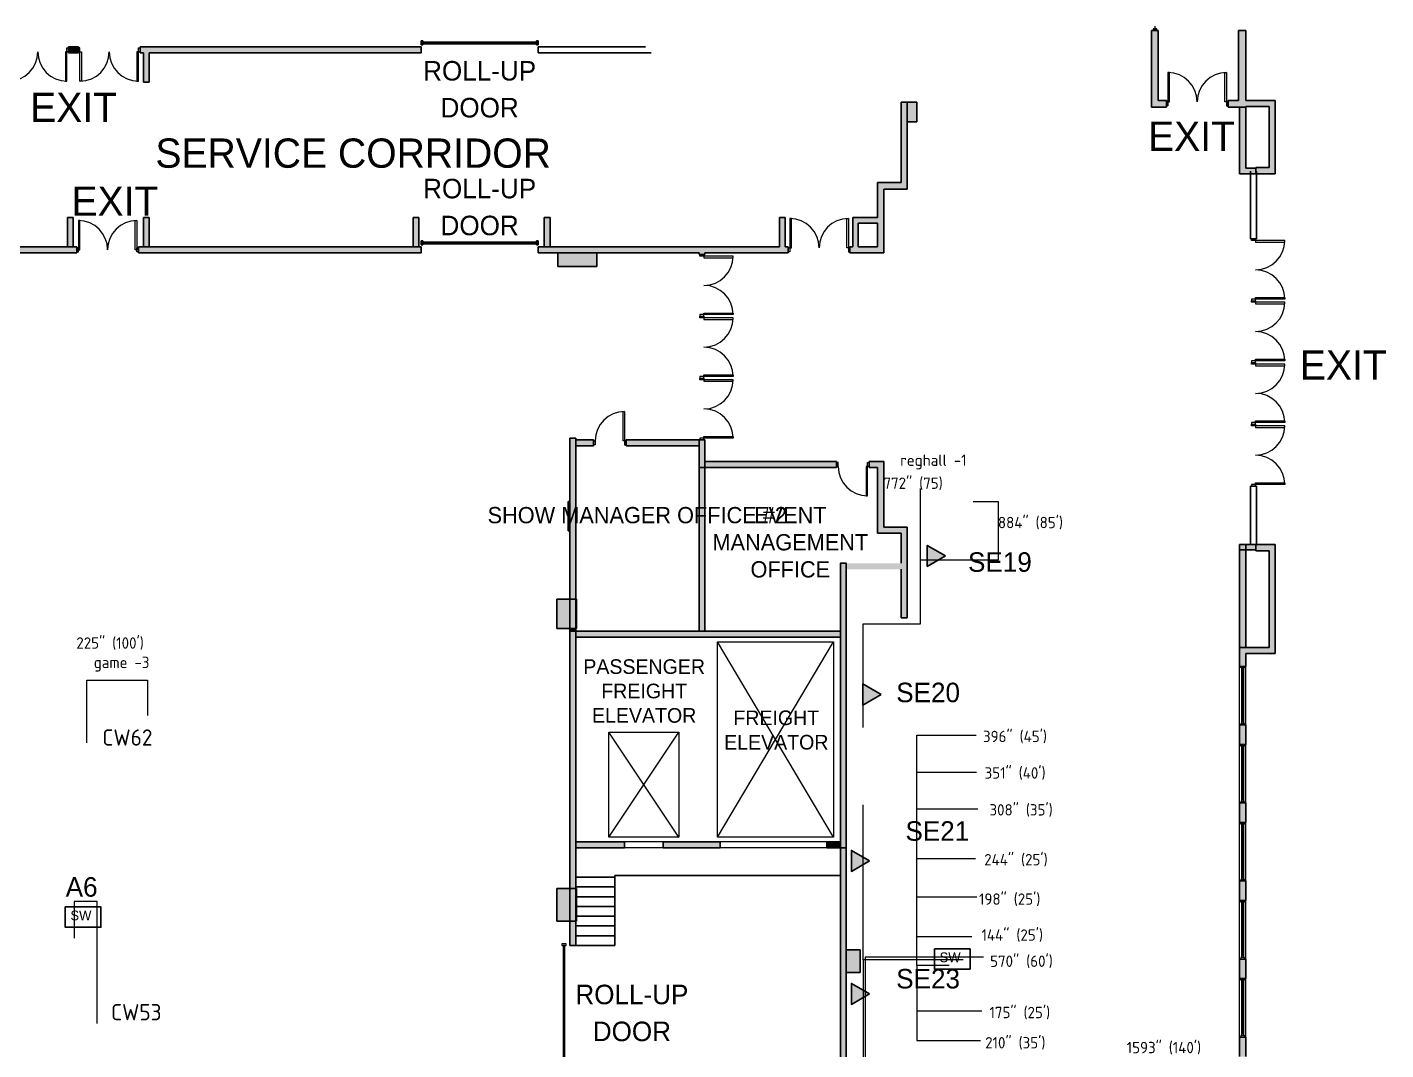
# Model space of a CAD drawing. Header units: inches. Extents: x 812 to 4509, y -5858 to -1986.
# Drawn here: x 2836 to 4509, y -3727 to -2469 of the extents above; entities that cross this region are included whole.
import ezdxf
from ezdxf.enums import TextEntityAlignment as Align

# ---------------------------------------------------------------- set-up
doc = ezdxf.new("R2010")
doc.units = ezdxf.units.IN
doc.header["$LTSCALE"] = 100
doc.header["$MEASUREMENT"] = 0
doc.linetypes.add('DASHEDTINY', pattern=[2.8575, 1.905, -0.9525])
doc.layers.add('AP_Name', color=176, linetype='CONTINUOUS', lineweight=0, true_color=0x000080)
doc.layers.add('WIRE RUN', color=200, linetype='DASHEDTINY', lineweight=13, true_color=0xaa00ff)
doc.layers.add('bldg_clmn', color=9, linetype='CONTINUOUS')
doc.layers.add('bldg_doors_service', color=7, linetype='CONTINUOUS')
for name, color, linetype, lineweight in [('bldg_doors', 7, 'CONTINUOUS', 18), ('bldg_elev', 9, 'CONTINUOUS', 18), ('bldg_glass', 7, 'CONTINUOUS', 18), ('bldg_service_corridor', 94, 'CONTINUOUS', 25), ('bldg_text', 94, 'CONTINUOUS', 25), ('bldg_wallint', 7, 'CONTINUOUS', 25), ('bldg_wallintsol', 7, 'CONTINUOUS', 25), ('data_location', 110, 'CONTINUOUS', 25), ('LENGTH', 4, 'CONTINUOUS', 18), ('Switch_Location', 40, 'CONTINUOUS', 25)]:
    doc.layers.add(name, color=color, linetype=linetype, lineweight=lineweight)
doc.styles.add('bldgtx24', font='bldgtx24')
doc.styles.add('bldgtx30', font='bldgtx30')
doc.styles.add('bldgtx36', font='bldgtx36')
doc.styles.add('bldgtx48', font='bldgtx48')
doc.styles.add('iso3098', font='iso3098')
doc.styles.add('showtx24', font='showtx24')

msp = doc.modelspace()

# ---------------------------------------------------------------- hatches: boundary and pattern name
at = {"layer": 'bldg_clmn'}
for points in [[(3488.5, -3173), (3512.5, -3173), (3512.5, -3209), (3488.5, -3209)], [(3488.5, -3529), (3512.5, -3529), (3512.5, -3569), (3488.5, -3569)]]:
    msp.add_hatch(color=256, dxfattribs=at).paths.add_polyline_path(points, flags=0)
at = {"layer": 'bldg_wallintsol'}
for points in [[(4228.6, -2473.4), (4220.5, -2473.4), (4220.5, -2567.9), (4238.6, -2567.9), (4238.6, -2559.7), (4228.6, -2559.7)], [(4336.6, -2473.4), (4327.6, -2473.4), (4327.6, -2559.7), (4314.6, -2559.7), (4314.6, -2567.9), (4336.6, -2567.9), (4336.6, -2567.2), (4365.1, -2567.2), (4365.1, -2642.2), (4348.6, -2642.2), (4348.6, -2649.7), (4372.6, -2649.7), (4372.6, -2559.7), (4336.6, -2559.7)], [(2899.5, -2493.7), (2887.5, -2493.7), (2887.5, -2501), (2899.5, -2501)], [(3321.5, -2493.7), (2983.1, -2493.7), (2975.5, -2493.7), (2975.5, -2501), (2979.5, -2501), (2979.5, -2537), (2986.7, -2537), (2986.7, -2501), (3321.5, -2501)], [(3931.5, -2561.9), (3919.5, -2561.9), (3919.5, -2585.9), (3931.5, -2585.9)], [(4348.6, -2643.1), (4336.6, -2643.1), (4336.6, -2567.9), (4328.5, -2567.9), (4328.5, -2649.7), (4348.6, -2649.7)], [(2893.2, -2703.7), (2886, -2703.7), (2886, -2739.7), (2893.2, -2739.7)], [(2986.7, -2703.7), (2979.5, -2703.7), (2979.5, -2739.7), (2986.7, -2739.7)], [(3318.6, -2703.7), (3311.4, -2703.7), (3311.4, -2739.7), (3318.6, -2739.7)], [(3773.2, -2739.7), (3769.5, -2739.7), (3769.5, -2703.7), (3762.3, -2703.7), (3762.3, -2739.7), (3465.5, -2739.7), (3465.5, -2747), (3663.4, -2747), (3663.4, -2749.1), (3670.7, -2749.1), (3670.7, -2747), (3769.5, -2747), (3773.2, -2747)], [(3480.1, -2703.7), (3472.8, -2703.7), (3472.8, -2739.7), (3480.1, -2739.7)], [(2897.5, -2739.7), (2373.5, -2739.7), (2373.5, -2747), (2897.5, -2747)], [(3321.5, -2739.7), (2973.5, -2739.7), (2973.5, -2747), (3321.5, -2747)], [(3537.5, -2763.8), (3537.5, -2747), (3489.5, -2747), (3489.5, -2763.8)], [(3511.7, -2975), (3504.5, -2975), (3504.5, -3039.9), (3504.5, -3173), (3511.7, -3173)], [(3832.8, -3003.9), (3670.7, -3003.9), (3670.7, -2977.1), (3663.4, -2977.1), (3663.4, -3011.2), (3832.8, -3011.2)], [(3891, -3003.9), (3872.8, -3003.9), (3872.8, -3011.2), (3883, -3011.2), (3883, -3091.7), (3912.2, -3091.7), (3912.2, -3128.9), (3837.4, -3128.9), (3837.4, -3136.2), (3912.2, -3136.2), (3912.2, -3195.9), (3919.5, -3195.9), (3919.5, -3183.7), (3919.5, -3084.4), (3891, -3084.4)], [(3670.7, -3011.2), (3663.4, -3011.2), (3663.4, -3212.5), (3670.7, -3212.5)], [(3844.6, -3479), (3837.4, -3479), (3837.4, -3128.9), (3844.6, -3128.9)], [(3511.7, -3209), (3504.5, -3209), (3504.5, -3212.5), (3511.7, -3212.5)], [(3511.7, -3219.7), (3511.7, -3212.5), (3504.5, -3212.5), (3504.5, -3219.7), (3504.5, -3471.7), (3504.5, -3529), (3511.7, -3529), (3511.7, -3479), (3511.7, -3471.7)], [(3837.4, -3212.5), (3511.7, -3212.5), (3511.7, -3219.7), (3837.4, -3219.7)], [(3571.8, -3479), (3571.8, -3471.7), (3511.7, -3471.7), (3511.7, -3479)], [(3689.5, -3479), (3689.5, -3471.7), (3619.3, -3471.7), (3619.3, -3479)], [(3837.4, -3471.7), (3820.6, -3471.7), (3820.6, -3479), (3837.4, -3479)], [(3844.6, -3479), (3837.4, -3479), (3837.4, -3968.5), (3837.4, -4418.6), (3844.6, -4418.6)], [(3511.7, -3569), (3504.5, -3569), (3504.5, -3599), (3511.7, -3599)], [(3861.6, -3604.2), (3844.6, -3604.2), (3844.6, -3632.2), (3861.6, -3632.2)]]:
    msp.add_hatch(color=256, dxfattribs=at).paths.add_polyline_path(points, flags=0)
h = msp.add_hatch(color=256, dxfattribs=at)
h.paths.add_polyline_path([(3891, -2668.7), (3919.5, -2668.7), (3919.5, -2561.9), (3912.2, -2561.9), (3912.2, -2660.7), (3883, -2660.7), (3883, -2703.7), (3852.8, -2703.7), (3852.8, -2739.7), (3849.2, -2739.7), (3849.2, -2747), (3852.8, -2747), (3891, -2747)], flags=0)
h.paths.add_polyline_path([(3883, -2710.4), (3883, -2739.7), (3859.4, -2739.7), (3859.4, -2710.4)], flags=0)
h = msp.add_hatch(color=256, dxfattribs=at)
h.paths.add_polyline_path([(3663.4, -2977.1), (3573.7, -2977.1), (3573.7, -2984.4), (3663.4, -2984.4)], flags=0)
h.paths.add_polyline_path([(3533.7, -2977.1), (3511.7, -2977.1), (3511.7, -2984.4), (3533.7, -2984.4)], flags=0)
h = msp.add_hatch(color=256, dxfattribs=at)
h.paths.add_polyline_path([(4372.6, -3105.9), (4348.6, -3105.9), (4348.6, -3113.4), (4365.1, -3113.4), (4365.1, -3232.4), (4328.5, -3232.4), (4328.5, -3255.7), (4336.6, -3255.7), (4336.6, -3239.9), (4372.6, -3239.9)], flags=0)
h.paths.add_polyline_path([(4348.6, -3105.9), (4336.6, -3105.9), (4336.6, -3112.5), (4348.6, -3112.5)], flags=0)
h.paths.add_polyline_path([(4336.6, -3105.9), (4328.5, -3105.9), (4328.5, -3112.5), (4336.6, -3112.5)], flags=0)
h.paths.add_polyline_path([(4336.6, -3112.5), (4328.5, -3112.5), (4328.5, -3232.4), (4336.6, -3232.4)], flags=0)
h = msp.add_hatch(color=256, dxfattribs=at)
h.paths.add_polyline_path([(4336.6, -3327.7), (4328.5, -3327.7), (4328.5, -3351.7), (4336.6, -3351.7)], flags=0)
h.paths.add_polyline_path([(4336.6, -3423.7), (4328.5, -3423.7), (4328.5, -3447.7), (4336.6, -3447.7)], flags=0)
h.paths.add_polyline_path([(4336.6, -3519.7), (4328.5, -3519.7), (4328.5, -3543.7), (4336.6, -3543.7)], flags=0)
h.paths.add_polyline_path([(4336.6, -3615.7), (4328.5, -3615.7), (4328.5, -3639.7), (4336.6, -3639.7)], flags=0)
h.paths.add_polyline_path([(4336.6, -3711.7), (4328.5, -3711.7), (4328.5, -3735.7), (4336.6, -3735.7)], flags=0)
at = {"layer": 'data_location'}
for points in [[(3966.7, -3119.9), (3944.4, -3107), (3944.4, -3132.8)], [(3887.4, -3290.4), (3865, -3277.4), (3865, -3303.3)], [(3873.4, -3495.1), (3851, -3482.2), (3851, -3508)], [(3873.3, -3658.5), (3850.9, -3645.6), (3850.9, -3671.5)]]:
    msp.add_hatch(color=256, dxfattribs=at).paths.add_polyline_path(points, flags=0)

# ---------------------------------------------------------------- linework, layer by layer
at = {"layer": 'bldg_clmn'}
for points in [[(3488.5, -3173), (3512.5, -3173), (3512.5, -3209), (3488.5, -3209)], [(3488.5, -3529), (3512.5, -3529), (3512.5, -3569), (3488.5, -3569)]]:
    msp.add_lwpolyline(points, close=True, dxfattribs=at)
at = {"layer": 'bldg_doors'}
for p, q in [((2885.5, -2499.9), (2883.5, -2499.9)), ((2883.5, -2499.9), (2883.5, -2535.9)), ((2885.5, -2494.9), (2887.5, -2494.9)), ((2885.5, -2499.9), (2885.5, -2494.9)), ((2885.5, -2535.9), (2885.5, -2499.9)), ((2887.5, -2499.9), (2885.5, -2499.9)), ((2887.5, -2494.9), (2887.5, -2499.9)), ((2901.5, -2494.9), (2899.5, -2494.9)), ((2899.5, -2494.9), (2899.5, -2499.9)), ((2899.5, -2499.9), (2901.5, -2499.9)), ((2901.5, -2499.9), (2901.5, -2494.9)), ((2901.5, -2499.9), (2903.5, -2499.9)), ((2901.5, -2535.9), (2901.5, -2499.9)), ((2903.5, -2499.9), (2903.5, -2535.9)), ((2973.5, -2499.9), (2971.5, -2499.9)), ((2971.5, -2499.9), (2971.5, -2535.9)), ((2973.5, -2494.9), (2975.5, -2494.9)), ((2973.5, -2499.9), (2973.5, -2494.9)), ((2973.5, -2535.9), (2973.5, -2499.9)), ((2975.5, -2499.9), (2973.5, -2499.9)), ((2975.5, -2494.9), (2975.5, -2499.9)), ((2883.5, -2535.9), (2885.5, -2535.9)), ((2903.5, -2535.9), (2901.5, -2535.9)), ((2971.5, -2535.9), (2973.5, -2535.9)), ((4242.6, -2525.3), (4240.6, -2525.3)), ((4240.6, -2525.3), (4240.6, -2561.3)), ((4242.6, -2561.3), (4242.6, -2525.3)), ((4310.6, -2561.3), (4310.6, -2525.3)), ((4310.6, -2525.3), (4312.6, -2525.3)), ((4312.6, -2525.3), (4312.6, -2561.3)), ((4238.6, -2566.3), (4238.6, -2561.3)), ((4238.6, -2561.3), (4240.6, -2561.3)), ((4240.6, -2566.3), (4238.6, -2566.3)), ((4240.6, -2561.3), (4242.6, -2561.3)), ((4240.6, -2561.3), (4240.6, -2566.3)), ((4312.6, -2561.3), (4310.6, -2561.3)), ((4314.6, -2561.3), (4312.6, -2561.3)), ((4312.6, -2561.3), (4312.6, -2566.3)), ((4312.6, -2566.3), (4314.6, -2566.3)), ((4314.6, -2566.3), (4314.6, -2561.3)), ((2901.5, -2707.4), (2899.5, -2707.4)), ((2899.5, -2707.4), (2899.5, -2743.4)), ((2901.5, -2743.4), (2901.5, -2707.4)), ((2969.5, -2743.4), (2969.5, -2707.4)), ((2969.5, -2707.4), (2971.5, -2707.4)), ((2971.5, -2707.4), (2971.5, -2743.4)), ((3777.2, -2704.9), (3775.2, -2704.9)), ((3775.2, -2704.9), (3775.2, -2740.9)), ((3777.2, -2740.9), (3777.2, -2704.9)), ((3845.2, -2740.9), (3845.2, -2704.9)), ((3845.2, -2704.9), (3847.2, -2704.9)), ((3847.2, -2704.9), (3847.2, -2740.9)), ((2899.5, -2740.9), (2897.5, -2740.9)), ((2897.5, -2740.9), (2897.5, -2745.9)), ((2899.5, -2745.9), (2899.5, -2740.9)), ((2971.5, -2740.9), (2973.5, -2740.9)), ((2971.5, -2745.9), (2971.5, -2740.9)), ((2973.5, -2740.9), (2973.5, -2745.9)), ((3773.2, -2745.9), (3773.2, -2740.9)), ((3773.2, -2740.9), (3775.2, -2740.9)), ((3775.2, -2740.9), (3777.2, -2740.9)), ((3775.2, -2740.9), (3775.2, -2745.9)), ((3847.2, -2740.9), (3845.2, -2740.9)), ((3849.2, -2740.9), (3847.2, -2740.9)), ((3847.2, -2740.9), (3847.2, -2745.9)), ((3849.2, -2745.9), (3849.2, -2740.9)), ((4343.4, -2731.9), (4343.4, -2729.9)), ((4343.4, -2729.9), (4348.4, -2729.9)), ((4348.4, -2731.9), (4343.4, -2731.9)), ((4348.4, -2729.9), (4348.4, -2731.9)), ((4348.4, -2731.9), (4348.4, -2733.9)), ((4384.4, -2731.9), (4348.4, -2731.9)), ((4348.4, -2733.9), (4384.4, -2733.9)), ((4384.4, -2733.9), (4384.4, -2731.9)), ((2897.5, -2745.9), (2899.5, -2745.9)), ((2899.5, -2743.4), (2901.5, -2743.4)), ((2971.5, -2743.4), (2969.5, -2743.4)), ((2973.5, -2745.9), (2971.5, -2745.9)), ((3664.5, -2751.1), (3664.5, -2749.1)), ((3664.5, -2749.1), (3669.5, -2749.1)), ((3669.5, -2751.1), (3664.5, -2751.1)), ((3669.5, -2749.1), (3669.5, -2751.1)), ((3669.5, -2751.1), (3669.5, -2753.1)), ((3705.5, -2751.1), (3669.5, -2751.1)), ((3669.5, -2753.1), (3705.5, -2753.1)), ((3705.5, -2753.1), (3705.5, -2751.1)), ((3775.2, -2745.9), (3773.2, -2745.9)), ((3847.2, -2745.9), (3849.2, -2745.9)), ((4343.4, -2803.9), (4343.4, -2805.9)), ((4348.4, -2803.9), (4343.4, -2803.9)), ((4343.4, -2807.9), (4343.4, -2805.9)), ((4343.4, -2805.9), (4348.4, -2805.9)), ((4343.4, -2805.9), (4348.4, -2805.9)), ((4348.4, -2807.9), (4343.4, -2807.9)), ((4348.4, -2803.9), (4348.4, -2801.9)), ((4348.4, -2801.9), (4384.4, -2801.9)), ((4384.4, -2803.9), (4348.4, -2803.9)), ((4348.4, -2805.9), (4348.4, -2803.9)), ((4348.4, -2805.9), (4348.4, -2807.9)), ((4348.4, -2807.9), (4348.4, -2809.9)), ((4384.4, -2807.9), (4348.4, -2807.9)), ((4384.4, -2801.9), (4384.4, -2803.9)), ((4384.4, -2809.9), (4384.4, -2807.9)), ((3664.5, -2823.1), (3664.5, -2825.1)), ((3669.5, -2823.1), (3664.5, -2823.1)), ((3664.5, -2827.1), (3664.5, -2825.1)), ((3664.5, -2825.1), (3669.5, -2825.1)), ((3664.5, -2825.1), (3669.5, -2825.1)), ((3669.5, -2823.1), (3669.5, -2821.1)), ((3669.5, -2821.1), (3705.5, -2821.1)), ((3705.5, -2823.1), (3669.5, -2823.1)), ((3669.5, -2825.1), (3669.5, -2823.1)), ((3669.5, -2825.1), (3669.5, -2827.1)), ((3705.5, -2821.1), (3705.5, -2823.1)), ((4348.4, -2809.9), (4384.4, -2809.9)), ((3669.5, -2827.1), (3664.5, -2827.1)), ((3669.5, -2827.1), (3669.5, -2829.1)), ((3705.5, -2827.1), (3669.5, -2827.1)), ((3669.5, -2829.1), (3705.5, -2829.1)), ((3705.5, -2829.1), (3705.5, -2827.1)), ((4343.4, -2879.9), (4343.4, -2881.9)), ((4348.4, -2879.9), (4343.4, -2879.9)), ((4343.4, -2881.9), (4348.4, -2881.9)), ((4343.4, -2883.9), (4343.4, -2881.9)), ((4343.4, -2881.9), (4348.4, -2881.9)), ((4348.4, -2883.9), (4343.4, -2883.9)), ((4348.4, -2879.9), (4348.4, -2877.9)), ((4348.4, -2877.9), (4384.4, -2877.9)), ((4384.4, -2879.9), (4348.4, -2879.9)), ((4348.4, -2881.9), (4348.4, -2879.9)), ((4348.4, -2881.9), (4348.4, -2883.9)), ((4348.4, -2883.9), (4348.4, -2885.9)), ((4384.4, -2883.9), (4348.4, -2883.9)), ((4348.4, -2885.9), (4384.4, -2885.9)), ((4384.4, -2877.9), (4384.4, -2879.9)), ((4384.4, -2885.9), (4384.4, -2883.9)), ((3664.5, -2899.1), (3664.5, -2901.1)), ((3669.5, -2899.1), (3664.5, -2899.1)), ((3664.5, -2901.1), (3669.5, -2901.1)), ((3664.5, -2903.1), (3664.5, -2901.1)), ((3664.5, -2901.1), (3669.5, -2901.1)), ((3669.5, -2903.1), (3664.5, -2903.1)), ((3669.5, -2899.1), (3669.5, -2897.1)), ((3669.5, -2897.1), (3705.5, -2897.1)), ((3705.5, -2899.1), (3669.5, -2899.1)), ((3669.5, -2901.1), (3669.5, -2899.1)), ((3669.5, -2901.1), (3669.5, -2903.1)), ((3669.5, -2903.1), (3669.5, -2905.1)), ((3705.5, -2903.1), (3669.5, -2903.1)), ((3669.5, -2905.1), (3705.5, -2905.1)), ((3705.5, -2897.1), (3705.5, -2899.1)), ((3705.5, -2905.1), (3705.5, -2903.1)), ((3570, -2978.2), (3570, -2942.2)), ((3570, -2942.2), (3571.7, -2942.2)), ((3571.7, -2942.2), (3571.7, -2978.2)), ((4343.4, -2955.9), (4343.4, -2957.9)), ((4348.4, -2955.9), (4343.4, -2955.9)), ((4343.4, -2957.9), (4348.4, -2957.9)), ((4343.4, -2957.9), (4348.4, -2957.9)), ((4343.4, -2959.9), (4343.4, -2957.9)), ((4343.4, -2957.9), (4348.4, -2957.9)), ((4348.4, -2955.9), (4348.4, -2953.9)), ((4348.4, -2953.9), (4384.4, -2953.9)), ((4348.4, -2957.9), (4348.4, -2955.9)), ((4384.4, -2955.9), (4348.4, -2955.9)), ((4348.4, -2957.9), (4348.4, -2959.9)), ((4384.4, -2953.9), (4384.4, -2955.9)), ((3664.5, -2975.1), (3664.5, -2977.1)), ((3669.5, -2975.1), (3664.5, -2975.1)), ((3669.5, -2975.1), (3669.5, -2973.1)), ((3669.5, -2973.1), (3705.5, -2973.1)), ((3669.5, -2977.1), (3669.5, -2975.1)), ((3705.5, -2975.1), (3669.5, -2975.1)), ((3705.5, -2973.1), (3705.5, -2975.1)), ((4348.4, -2959.9), (4343.4, -2959.9)), ((4348.4, -2959.9), (4348.4, -2961.9)), ((4384.4, -2959.9), (4348.4, -2959.9)), ((4348.4, -2961.9), (4384.4, -2961.9)), ((4384.4, -2961.9), (4384.4, -2959.9)), ((3533.7, -2983.2), (3533.7, -2978.2)), ((3533.7, -2978.2), (3535.7, -2978.2)), ((3535.7, -2983.2), (3533.7, -2983.2)), ((3535.7, -2978.2), (3535.7, -2983.2)), ((3571.7, -2978.2), (3570, -2978.2)), ((3573.7, -2978.2), (3571.7, -2978.2)), ((3571.7, -2978.2), (3571.7, -2983.2)), ((3571.7, -2983.2), (3573.7, -2983.2)), ((3573.7, -2983.2), (3573.7, -2978.2)), ((3664.5, -2977.1), (3669.5, -2977.1)), ((3834.8, -3005), (3832.8, -3005)), ((3832.8, -3005), (3832.8, -3010)), ((3832.8, -3010), (3834.8, -3010)), ((3834.8, -3010), (3834.8, -3005)), ((3870.8, -3010), (3869.1, -3010)), ((3869.1, -3010), (3869.1, -3046)), ((3870.8, -3005), (3872.8, -3005)), ((3870.8, -3010), (3870.8, -3005)), ((3872.8, -3010), (3870.8, -3010)), ((3870.8, -3046), (3870.8, -3010)), ((3872.8, -3005), (3872.8, -3010)), ((4343.4, -3031.9), (4343.4, -3033.9)), ((4348.4, -3031.9), (4343.4, -3031.9)), ((4343.4, -3033.9), (4348.4, -3033.9)), ((4348.4, -3031.9), (4348.4, -3029.9)), ((4348.4, -3029.9), (4384.4, -3029.9)), ((4348.4, -3033.9), (4348.4, -3031.9)), ((4384.4, -3031.9), (4348.4, -3031.9)), ((4384.4, -3029.9), (4384.4, -3031.9)), ((3869.1, -3046), (3870.8, -3046)), ((3499.7, -3597), (3494.7, -3597)), ((3494.7, -3597), (3494.7, -3599)), ((3494.7, -3599), (3499.7, -3599)), ((3498.2, -3599), (3496.2, -3599)), ((3496.2, -3599), (3496.2, -3781)), ((3498.2, -3781), (3498.2, -3599)), ((3499.7, -3599), (3499.7, -3597))]:
    msp.add_line(p, q, dxfattribs=at)
for centre, start, end in [((2813.5, -2499.9), -90, 0), ((2885.5, -2499.9), 180, 270), ((2901.5, -2499.9), -90, 0), ((2973.5, -2499.9), 180, 270), ((4240.6, -2561.3), 0, 90), ((4312.6, -2561.3), 90, 180), ((2899.5, -2743.4), 0, 90), ((2971.5, -2743.4), 90, 180), ((3775.2, -2740.9), 0, 90), ((3847.2, -2740.9), 90, 180), ((4348.4, -2731.9), 270, 0), ((3669.5, -2751.1), 270, 0), ((4348.4, -2803.9), 0, 90), ((3669.5, -2823.1), 0, 90), ((4348.4, -2807.9), 270, 0), ((3669.5, -2827.1), 270, 0), ((4348.4, -2879.9), 0, 90), ((3669.5, -2899.1), 0, 90), ((4348.4, -2883.9), 270, 0), ((3669.5, -2903.1), 270, 0), ((4348.4, -2955.9), 0, 90), ((3571.7, -2978.2), 90, 180), ((3669.5, -2975.1), 0, 90), ((4348.4, -2959.9), 270, 0), ((3870.8, -3010), 180, 270), ((4348.4, -3031.9), 0, 90)]:
    msp.add_arc(centre, 36, start, end, dxfattribs=at)
at = {"layer": 'bldg_doors_service'}
for p, q in [((3323.5, -2486.4), (3321.5, -2486.4)), ((3321.5, -2486.4), (3321.5, -2491.4)), ((3321.5, -2491.4), (3323.5, -2491.4)), ((3323.5, -2491.4), (3323.5, -2486.4)), ((3463.5, -2487.9), (3323.5, -2487.9)), ((3323.5, -2487.9), (3323.5, -2489.9)), ((3323.5, -2489.9), (3463.5, -2489.9)), ((3463.5, -2486.4), (3465.5, -2486.4)), ((3463.5, -2491.4), (3463.5, -2486.4)), ((3463.5, -2489.9), (3463.5, -2487.9)), ((3465.5, -2491.4), (3463.5, -2491.4)), ((3465.5, -2486.4), (3465.5, -2491.4)), ((3321.5, -2737.4), (3321.5, -2732.4)), ((3321.5, -2732.4), (3323.5, -2732.4)), ((3323.5, -2737.4), (3321.5, -2737.4)), ((3323.5, -2732.4), (3323.5, -2737.4)), ((3323.5, -2735.9), (3323.5, -2733.9)), ((3323.5, -2733.9), (3463.5, -2733.9)), ((3463.5, -2735.9), (3323.5, -2735.9)), ((3465.5, -2732.4), (3463.5, -2732.4)), ((3463.5, -2732.4), (3463.5, -2737.4)), ((3463.5, -2733.9), (3463.5, -2735.9)), ((3463.5, -2737.4), (3465.5, -2737.4)), ((3465.5, -2737.4), (3465.5, -2732.4))]:
    msp.add_line(p, q, dxfattribs=at)
at = {"layer": 'bldg_elev'}
for p, q in [((3686.1, -3465.7), (3829.1, -3225.7)), ((3829.1, -3465.7), (3686.1, -3225.7)), ((3552.5, -3465.7), (3638.7, -3336.5)), ((3638.7, -3465.7), (3552.5, -3336.5))]:
    msp.add_line(p, q, dxfattribs=at)
for points in [[(3829.1, -3465.7), (3686.1, -3465.7), (3686.1, -3225.7), (3829.1, -3225.7)], [(3638.7, -3465.7), (3552.5, -3465.7), (3552.5, -3336.5), (3638.7, -3336.5)]]:
    msp.add_lwpolyline(points, close=True, dxfattribs=at)
at = {"layer": 'bldg_glass'}
for p, q in [((4222.2, -2471.5), (4222.2, -2473.4)), ((4226.9, -2471.5), (4222.2, -2471.5)), ((4222.2, -2473.4), (4226.9, -2473.4)), ((4225.6, -2469.5), (4223.6, -2469.5)), ((4223.6, -2471.5), (4225.6, -2471.5)), ((4226.9, -2473.4), (4226.9, -2471.5)), ((4328.5, -3327.7), (4328.5, -3255.7)), ((4330.2, -3257.7), (4330.2, -3255.7)), ((4330.2, -3255.7), (4334.9, -3255.7)), ((4334.9, -3257.7), (4330.2, -3257.7)), ((4331.6, -3325.8), (4331.6, -3257.7)), ((4331.6, -3257.7), (4333.6, -3257.7)), ((4333.6, -3259.7), (4331.6, -3259.7)), ((4332.6, -3323.8), (4332.6, -3259.7)), ((4333.6, -3257.7), (4333.6, -3325.8)), ((4334.9, -3255.7), (4334.9, -3257.7)), ((4336.6, -3327.7), (4336.6, -3255.7)), ((4330.2, -3325.8), (4330.2, -3327.7)), ((4334.9, -3325.8), (4330.2, -3325.8)), ((4330.2, -3327.7), (4334.9, -3327.7)), ((4333.6, -3323.8), (4331.6, -3323.8)), ((4333.6, -3325.8), (4331.6, -3325.8)), ((4334.9, -3327.7), (4334.9, -3325.8)), ((4328.5, -3423.7), (4328.5, -3351.7)), ((4330.2, -3353.7), (4330.2, -3351.7)), ((4330.2, -3351.7), (4334.9, -3351.7)), ((4334.9, -3353.7), (4330.2, -3353.7)), ((4331.6, -3421.8), (4331.6, -3353.7)), ((4331.6, -3353.7), (4333.6, -3353.7)), ((4333.6, -3355.7), (4331.6, -3355.7)), ((4332.6, -3419.8), (4332.6, -3355.7)), ((4333.6, -3353.7), (4333.6, -3421.8)), ((4334.9, -3351.7), (4334.9, -3353.7)), ((4336.6, -3423.7), (4336.6, -3351.7)), ((4330.2, -3421.8), (4330.2, -3423.7)), ((4334.9, -3421.8), (4330.2, -3421.8)), ((4330.2, -3423.7), (4334.9, -3423.7)), ((4333.6, -3419.8), (4331.6, -3419.8)), ((4333.6, -3421.8), (4331.6, -3421.8)), ((4334.9, -3423.7), (4334.9, -3421.8)), ((4328.5, -3519.7), (4328.5, -3447.7)), ((4330.2, -3449.7), (4330.2, -3447.7)), ((4330.2, -3447.7), (4334.9, -3447.7)), ((4334.9, -3449.7), (4330.2, -3449.7)), ((4331.6, -3517.8), (4331.6, -3449.7)), ((4331.6, -3449.7), (4333.6, -3449.7)), ((4333.6, -3451.7), (4331.6, -3451.7)), ((4332.6, -3515.8), (4332.6, -3451.7)), ((4333.6, -3449.7), (4333.6, -3517.8)), ((4334.9, -3447.7), (4334.9, -3449.7)), ((4336.6, -3519.7), (4336.6, -3447.7)), ((3619.3, -3471.7), (3571.8, -3471.7)), ((3820.6, -3471.7), (3689.5, -3471.7)), ((3619.3, -3479), (3571.8, -3479)), ((3820.6, -3479), (3689.5, -3479)), ((4330.2, -3517.8), (4330.2, -3519.7)), ((4334.9, -3517.8), (4330.2, -3517.8)), ((4330.2, -3519.7), (4334.9, -3519.7)), ((4333.6, -3515.8), (4331.6, -3515.8)), ((4333.6, -3517.8), (4331.6, -3517.8)), ((4334.9, -3519.7), (4334.9, -3517.8)), ((4328.5, -3615.7), (4328.5, -3543.7)), ((4330.2, -3545.7), (4330.2, -3543.7)), ((4330.2, -3543.7), (4334.9, -3543.7)), ((4334.9, -3543.7), (4334.9, -3545.7)), ((4336.6, -3615.7), (4336.6, -3543.7)), ((4334.9, -3545.7), (4330.2, -3545.7)), ((4331.6, -3613.8), (4331.6, -3545.7)), ((4331.6, -3545.7), (4333.6, -3545.7)), ((4333.6, -3547.7), (4331.6, -3547.7)), ((4332.6, -3611.8), (4332.6, -3547.7)), ((4333.6, -3545.7), (4333.6, -3613.8)), ((4333.6, -3611.8), (4331.6, -3611.8)), ((4330.2, -3613.8), (4330.2, -3615.7)), ((4334.9, -3613.8), (4330.2, -3613.8)), ((4330.2, -3615.7), (4334.9, -3615.7)), ((4333.6, -3613.8), (4331.6, -3613.8)), ((4334.9, -3615.7), (4334.9, -3613.8)), ((4328.5, -3711.7), (4328.5, -3639.7)), ((4330.2, -3641.7), (4330.2, -3639.7)), ((4330.2, -3639.7), (4334.9, -3639.7)), ((4334.9, -3641.7), (4330.2, -3641.7)), ((4331.6, -3709.8), (4331.6, -3641.7)), ((4331.6, -3641.7), (4333.6, -3641.7)), ((4333.6, -3643.7), (4331.6, -3643.7)), ((4332.6, -3707.8), (4332.6, -3643.7)), ((4333.6, -3641.7), (4333.6, -3709.8)), ((4334.9, -3639.7), (4334.9, -3641.7)), ((4336.6, -3711.7), (4336.6, -3639.7)), ((4330.2, -3709.8), (4330.2, -3711.7)), ((4334.9, -3709.8), (4330.2, -3709.8)), ((4330.2, -3711.7), (4334.9, -3711.7)), ((4333.6, -3707.8), (4331.6, -3707.8)), ((4333.6, -3709.8), (4331.6, -3709.8)), ((4334.9, -3711.7), (4334.9, -3709.8))]:
    msp.add_line(p, q, dxfattribs=at)
at = {"layer": 'bldg_wallint'}
for p, q in [((4220.5, -2473.4), (4220.5, -2567.9)), ((4228.6, -2473.4), (4220.5, -2473.4)), ((4228.6, -2559.7), (4228.6, -2473.4)), ((4327.6, -2473.4), (4327.6, -2559.7)), ((4336.6, -2473.4), (4327.6, -2473.4)), ((4336.6, -2559.7), (4336.6, -2473.4)), ((2899.5, -2493.7), (2887.5, -2493.7)), ((2887.5, -2493.7), (2887.5, -2501)), ((2887.5, -2501), (2899.5, -2501)), ((2899.5, -2501), (2899.5, -2493.7)), ((2983.1, -2493.7), (2975.5, -2493.7)), ((2975.5, -2493.7), (2975.5, -2501)), ((2975.5, -2501), (2979.5, -2501)), ((2979.5, -2501), (2979.5, -2537)), ((3321.5, -2493.7), (2983.1, -2493.7)), ((2986.7, -2501), (3321.5, -2501)), ((2986.7, -2537), (2986.7, -2501)), ((3321.5, -2501), (3321.5, -2493.7)), ((3597.5, -2493.7), (3465.5, -2493.7)), ((3465.5, -2493.7), (3465.5, -2501)), ((3465.5, -2501), (3604.7, -2501)), ((2979.5, -2537), (2986.7, -2537)), ((3919.5, -2561.9), (3912.2, -2561.9)), ((3912.2, -2561.9), (3912.2, -2660.7)), ((3919.5, -2668.7), (3919.5, -2561.9)), ((3931.5, -2561.9), (3919.5, -2561.9)), ((3931.5, -2585.9), (3931.5, -2561.9)), ((4220.5, -2567.9), (4238.6, -2567.9)), ((4238.6, -2559.7), (4228.6, -2559.7)), ((4238.6, -2567.9), (4238.6, -2559.7)), ((4327.6, -2559.7), (4314.6, -2559.7)), ((4314.6, -2559.7), (4314.6, -2567.9)), ((4314.6, -2567.9), (4336.6, -2567.9)), ((4328.5, -2567.9), (4328.5, -2649.7)), ((4336.6, -2567.9), (4328.5, -2567.9)), ((4372.6, -2559.7), (4336.6, -2559.7)), ((4336.6, -2567.2), (4365.1, -2567.2)), ((4336.6, -2567.9), (4336.6, -2567.2)), ((4336.6, -2643.1), (4336.6, -2567.9)), ((4365.1, -2567.2), (4365.1, -2642.2)), ((4372.6, -2649.7), (4372.6, -2559.7)), ((3919.5, -2585.9), (3931.5, -2585.9)), ((4328.5, -2649.7), (4348.6, -2649.7)), ((4348.6, -2643.1), (4336.6, -2643.1)), ((4342.3, -2646.7), (4342.3, -2729.9)), ((4348.6, -2642.2), (4348.6, -2649.7)), ((4365.1, -2642.2), (4348.6, -2642.2)), ((4348.6, -2649.7), (4348.6, -2643.1)), ((4348.6, -2649.7), (4372.6, -2649.7)), ((4349.5, -2729.9), (4349.5, -2646.7)), ((3912.2, -2660.7), (3883, -2660.7)), ((3883, -2703.7), (3883, -2660.7)), ((3919.5, -2668.7), (3891, -2668.7)), ((3891, -2747), (3891, -2668.7)), ((2886, -2703.7), (2893.2, -2703.7)), ((2886, -2739.7), (2886, -2703.7)), ((2893.2, -2703.7), (2893.2, -2739.7)), ((2979.5, -2703.7), (2986.7, -2703.7)), ((2979.5, -2739.7), (2979.5, -2703.7)), ((2986.7, -2703.7), (2986.7, -2739.7)), ((3311.4, -2703.7), (3318.6, -2703.7)), ((3311.4, -2739.7), (3311.4, -2703.7)), ((3318.6, -2703.7), (3318.6, -2739.7)), ((3472.8, -2703.7), (3480.1, -2703.7)), ((3472.8, -2739.7), (3472.8, -2703.7)), ((3480.1, -2703.7), (3480.1, -2739.7)), ((3762.3, -2703.7), (3762.3, -2739.7)), ((3769.5, -2703.7), (3762.3, -2703.7)), ((3769.5, -2739.7), (3769.5, -2703.7)), ((3883, -2703.7), (3852.8, -2703.7)), ((3852.8, -2703.7), (3852.8, -2739.7)), ((3859.4, -2710.4), (3883, -2710.4)), ((3859.4, -2739.7), (3859.4, -2710.4)), ((3883, -2739.7), (3883, -2710.4)), ((2897.5, -2739.7), (2373.5, -2739.7)), ((2893.2, -2739.7), (2897.2, -2739.7)), ((2897.5, -2747), (2897.5, -2739.7)), ((2897.5, -2747), (2897.5, -2739.7)), ((3321.5, -2739.7), (2973.5, -2739.7)), ((2973.5, -2747), (2973.5, -2739.7)), ((2973.5, -2747), (2973.5, -2739.7)), ((2973.5, -2739.7), (2973.5, -2747)), ((3321.5, -2747), (3321.5, -2739.7)), ((3762.3, -2739.7), (3465.5, -2739.7)), ((3465.5, -2739.7), (3465.5, -2747)), ((3773.2, -2739.7), (3769.5, -2739.7)), ((3773.2, -2747), (3773.2, -2739.7)), ((3852.8, -2739.7), (3849.2, -2739.7)), ((3849.2, -2739.7), (3849.2, -2747)), ((3883, -2739.7), (3859.4, -2739.7)), ((4342.3, -2729.9), (4349.5, -2729.9)), ((2373.5, -2747), (2897.5, -2747)), ((2973.5, -2747), (3321.5, -2747)), ((3465.5, -2747), (3663.4, -2747)), ((3489.5, -2763.8), (3489.5, -2747)), ((3537.5, -2763.8), (3537.5, -2747)), ((3663.4, -2747), (3663.4, -2749.1)), ((3663.4, -2749.1), (3670.7, -2749.1)), ((3670.7, -2749.1), (3670.7, -2747)), ((3670.7, -2747), (3769.5, -2747)), ((3769.5, -2747), (3773.2, -2747)), ((3849.2, -2747), (3852.8, -2747)), ((3852.8, -2747), (3891, -2747)), ((3537.5, -2763.8), (3489.5, -2763.8)), ((3504.5, -2975), (3504.5, -3039.9)), ((3511.7, -2975), (3504.5, -2975)), ((3511.7, -3212.5), (3511.7, -2975)), ((3533.7, -2977.1), (3511.7, -2977.1)), ((3511.7, -2984.4), (3533.7, -2984.4)), ((3533.7, -2984.4), (3533.7, -2977.1)), ((3573.7, -2977.1), (3573.7, -2984.4)), ((3573.7, -2977.1), (3663.4, -2977.1)), ((3573.7, -2984.4), (3663.4, -2984.4)), ((3663.4, -2977.1), (3663.4, -3011.2)), ((3670.7, -2977.1), (3663.4, -2977.1)), ((3670.7, -3003.9), (3670.7, -2977.1)), ((3832.8, -3003.9), (3670.7, -3003.9)), ((3670.7, -3003.9), (3670.7, -3212.5)), ((3832.8, -3011.2), (3832.8, -3003.9)), ((3891, -3003.9), (3872.8, -3003.9)), ((3872.8, -3003.9), (3872.8, -3011.2)), ((3891, -3003.9), (3891, -3084.4)), ((3663.4, -3011.2), (3832.8, -3011.2)), ((3663.4, -3011.2), (3663.4, -3212.5)), ((3872.8, -3011.2), (3883, -3011.2)), ((3883, -3011.2), (3883, -3091.7)), ((3504.5, -3039.9), (3504.5, -3219.7)), ((4349.5, -3033.9), (4342.3, -3033.9)), ((4342.3, -3033.9), (4342.3, -3105.9)), ((4349.5, -3033.9), (4349.5, -3105.9)), ((3504.5, -3053), (3502.5, -3053)), ((3502.5, -3089), (3502.5, -3053)), ((3504.5, -3089), (3502.5, -3089)), ((3883, -3091.7), (3912.2, -3091.7)), ((3919.5, -3084.4), (3891, -3084.4)), ((3912.2, -3091.7), (3912.2, -3128.9)), ((3919.5, -3183.7), (3919.5, -3084.4)), ((3919.5, -3084.4), (3919.5, -3102.4)), ((4328.5, -3105.9), (4328.5, -3232.4)), ((4348.6, -3105.9), (4328.5, -3105.9)), ((4328.5, -3105.9), (4328.5, -3112.5)), ((4336.6, -3105.9), (4328.5, -3105.9)), ((4336.6, -3232.4), (4336.6, -3105.9)), ((4348.6, -3112.5), (4348.6, -3105.9)), ((4372.6, -3105.9), (4348.6, -3105.9)), ((4348.6, -3105.9), (4348.6, -3113.4)), ((4372.6, -3239.9), (4372.6, -3105.9)), ((4372.6, -3239.9), (4372.6, -3105.9)), ((4328.5, -3112.5), (4348.6, -3112.5)), ((4348.6, -3113.4), (4365.1, -3113.4)), ((4365.1, -3113.4), (4365.1, -3232.4)), ((3837.4, -3128.9), (3837.4, -3212.5)), ((3844.6, -3471.7), (3844.6, -3136.2)), ((3912.2, -3136.2), (3912.2, -3195.9)), ((3919.5, -3195.9), (3919.5, -3183.7)), ((3912.2, -3195.9), (3919.5, -3195.9)), ((3504.5, -3219.7), (3504.5, -3471.7)), ((3837.4, -3212.5), (3511.7, -3212.5)), ((3511.7, -3471.7), (3511.7, -3219.7)), ((3511.7, -3219.7), (3837.4, -3219.7)), ((3837.4, -3219.7), (3837.4, -3471.7)), ((4365.1, -3232.4), (4328.5, -3232.4)), ((4328.5, -3232.4), (4328.5, -3255.7)), ((4328.5, -3232.4), (4336.6, -3232.4)), ((4336.6, -3239.9), (4372.6, -3239.9)), ((4336.6, -3255.7), (4336.6, -3239.9)), ((4328.5, -3255.7), (4336.6, -3255.7)), ((4328.5, -3327.7), (4328.5, -3351.7)), ((4336.6, -3327.7), (4328.5, -3327.7)), ((4336.6, -3351.7), (4336.6, -3327.7)), ((4328.5, -3351.7), (4336.6, -3351.7)), ((4328.5, -3423.7), (4328.5, -3447.7)), ((4336.6, -3423.7), (4328.5, -3423.7)), ((4336.6, -3447.7), (4336.6, -3423.7)), ((4328.5, -3447.7), (4336.6, -3447.7)), ((3504.5, -3471.7), (3504.5, -3599)), ((3571.8, -3471.7), (3511.7, -3471.7)), ((3571.8, -3479), (3571.8, -3471.7)), ((3689.5, -3471.7), (3619.3, -3471.7)), ((3619.3, -3471.7), (3619.3, -3479)), ((3689.5, -3479), (3689.5, -3471.7)), ((3837.4, -3471.7), (3820.6, -3471.7)), ((3820.6, -3471.7), (3820.6, -3479)), ((3844.6, -4418.6), (3844.6, -3471.7)), ((3511.7, -3599), (3511.7, -3479)), ((3511.7, -3479), (3571.8, -3479)), ((3619.3, -3479), (3689.5, -3479)), ((3820.6, -3479), (3837.4, -3479)), ((3837.4, -3479), (3837.4, -3968.5)), ((3511.7, -3515), (3559.7, -3515)), ((3511.7, -3527), (3559.7, -3527)), ((3559.7, -3599), (3559.7, -3512.8)), ((3559.7, -3512.8), (3837.4, -3512.8)), ((4328.5, -3519.7), (4328.5, -3543.7)), ((4336.6, -3519.7), (4328.5, -3519.7)), ((4336.6, -3543.7), (4336.6, -3519.7)), ((3511.7, -3539), (3559.7, -3539)), ((4328.5, -3543.7), (4336.6, -3543.7)), ((3511.7, -3551), (3559.7, -3551)), ((3511.7, -3563), (3559.7, -3563)), ((3511.7, -3575), (3559.7, -3575)), ((3511.7, -3587), (3559.7, -3587)), ((3504.5, -3599), (3511.7, -3599)), ((3511.7, -3599), (3559.7, -3599)), ((3844.6, -3604.2), (3861.6, -3604.2)), ((3861.6, -3632.2), (3861.6, -3604.2)), ((4328.5, -3615.7), (4328.5, -3639.7)), ((4336.6, -3615.7), (4328.5, -3615.7)), ((4336.6, -3639.7), (4336.6, -3615.7)), ((3844.6, -3632.2), (3861.6, -3632.2)), ((3844.6, -3632.2), (3861.6, -3632.2)), ((4328.5, -3639.7), (4336.6, -3639.7)), ((4328.5, -3711.7), (4328.5, -3735.7)), ((4336.6, -3711.7), (4328.5, -3711.7)), ((4336.6, -3735.7), (4336.6, -3711.7))]:
    msp.add_line(p, q, dxfattribs=at)
at = {"layer": 'bldg_wallintsol'}
for p, q in [((3511.7, -3212.5), (3504.5, -3212.5)), ((3511.7, -3212.5), (3511.7, -3219.7)), ((3837.4, -3219.7), (3837.4, -3212.5)), ((3511.7, -3479), (3511.7, -3471.7)), ((3837.4, -3479), (3837.4, -3471.7)), ((3837.4, -3479), (3844.6, -3479))]:
    msp.add_line(p, q, dxfattribs=at)
msp.add_lwpolyline([(3844.6, -3479), (3837.4, -3479), (3837.4, -3128.9), (3844.6, -3128.9)], close=True, dxfattribs=at)
at = {"layer": 'data_location'}
for points in [[(3966.7, -3119.9), (3944.4, -3107), (3944.4, -3132.8)], [(3887.4, -3290.4), (3865, -3277.4), (3865, -3303.3)], [(3873.4, -3495.1), (3851, -3482.2), (3851, -3508)], [(3873.3, -3658.5), (3850.9, -3645.6), (3850.9, -3671.5)]]:
    msp.add_lwpolyline(points, close=True, dxfattribs=at)
at = {"layer": 'Switch_Location'}
for points in [[(2883.3, -3551.7), (2927.2, -3551.7), (2927.2, -3576.6), (2883.3, -3576.6)], [(3953.1, -3603.2), (3997, -3603.2), (3997, -3628), (3953.1, -3628)]]:
    msp.add_lwpolyline(points, close=True, dxfattribs=at)
at = {"layer": 'WIRE RUN'}
for p, q in [((3935.9, -3124.8), (3935.9, -3037.1)), ((3935.9, -3203.3), (3935.9, -3124.8)), ((3865.6, -3616.6), (3865.6, -3203.3)), ((3865.6, -3203.3), (3935.9, -3203.3)), ((2910, -3349.9), (2910, -3272.6)), ((2910, -3272.6), (2984.6, -3272.6)), ((2984.6, -3272.6), (2984.6, -3316)), ((3988.7, -3616.6), (3865.6, -3616.6)), ((3865.6, -3616.6), (3865.6, -4193.1))]:
    msp.add_line(p, q, dxfattribs=at)
at = {"layer": 'WIRE RUN', "color": 6}
for p, q in [((4032.2, -3053.4), (4000.8, -3053.4)), ((4032.2, -3124.8), (4032.2, -3053.4)), ((3935.9, -3124.8), (4032.2, -3124.8))]:
    msp.add_line(p, q, dxfattribs=at)
at = {"layer": 'WIRE RUN', "color": 136, "true_color": 0x008080}
for p, q in [((3931.3, -3385.9), (3931.3, -3340.3)), ((3931.3, -3340.3), (4004.6, -3340.3)), ((3931.3, -3431), (3931.3, -3385.9)), ((3931.3, -3385.9), (4005, -3385.9)), ((3931.3, -3492.2), (3931.3, -3431)), ((3931.3, -3431), (4006.5, -3431)), ((3931.3, -3539.2), (3931.3, -3492.2)), ((3931.3, -3492.2), (4003.9, -3492.2)), ((3931.3, -3587.8), (3931.3, -3539.2)), ((3931.3, -3539.2), (4005.3, -3539.2)), ((3931.3, -3623.8), (3931.3, -3587.8)), ((3931.3, -3587.8), (3999.3, -3587.8)), ((3971.5, -3623.8), (3931.3, -3623.8)), ((3931.3, -3623.8), (3931.3, -3679.4)), ((3931.3, -3679.4), (4011.4, -3679.4)), ((3931.3, -3679.4), (3931.3, -3716)), ((3931.3, -3716), (4009.8, -3716))]:
    msp.add_line(p, q, dxfattribs=at)
at = {"layer": 'WIRE RUN', "color": 40, "true_color": 0xffaa00}
for p, q in [((2922.7, -3545), (2894.5, -3545)), ((2894.5, -3545), (2894.5, -3590.1)), ((2922.7, -3695.2), (2922.7, -3545)), ((4013.7, -3613.5), (3867.8, -3613.5)), ((3867.8, -3613.5), (3867.8, -3996.4))]:
    msp.add_line(p, q, dxfattribs=at)

# ---------------------------------------------------------------- texts
at = {"layer": 'AP_Name', "style": 'iso3098'}
for s, p in [('reghall -1', (3911.2, -3009.1)), ('game -3', (2918.5, -3257.8))]:
    msp.add_text(s, height=14, dxfattribs=at).set_placement(p)
at = {"layer": 'bldg_service_corridor', "style": 'bldgtx36'}
msp.add_text('SERVICE CORRIDOR', height=36, dxfattribs=at).set_placement((3237.7, -2642.4), align=Align.CENTER)
at = {"layer": 'bldg_text'}
for s, height, style, p in [('ROLL-UP', 24, 'bldgtx30', (3393.4, -2535.1)), ('EXIT', 36, 'bldgtx36', (2893.6, -2586.2)), ('DOOR', 24, 'bldgtx30', (3393.4, -2580.5)), ('EXIT', 36, 'bldgtx36', (4269.6, -2621.6)), ('ROLL-UP', 24, 'bldgtx30', (3393.4, -2680)), ('EXIT', 36, 'bldgtx36', (2944.5, -2701.5)), ('DOOR', 24, 'bldgtx30', (3393.4, -2725.4)), ('EXIT', 36, 'bldgtx36', (4456.4, -2903.1)), ('ROLL-UP', 24, 'bldgtx30', (3580.8, -3671.3)), ('DOOR', 24, 'bldgtx30', (3580.8, -3716.7))]:
    msp.add_text(s, height=height, dxfattribs=dict(at, style=style)).set_placement(p, align=Align.CENTER)
at = {"layer": 'bldg_text', "attachment_point": 2}
for s, insert, char_height, width, style in [('SHOW MANAGER OFFICE #2', (3587.4, -3059.7), 20, 371.111, 'bldgtx24'), ('EVENT\\PMANAGEMENT OFFICE', (3775.8, -3059.7), 20, 277.222, 'bldgtx24'), ('PASSENGER\\PFREIGHT\\PELEVATOR', (3595.9, -3247), 18, 136, 'bldgtx36'), ('FREIGHT\\PELEVATOR', (3758.5, -3310), 18, 120, 'bldgtx36')]:
    msp.add_mtext(s, dxfattribs=dict(at, insert=insert, char_height=char_height, width=width, style=style))
at = {"layer": 'data_location'}
for s, height, style, p in [('SE19', 24, 'showtx24', (3994.5, -3139.4)), ('SE20', 24, 'showtx24', (3906.1, -3299.8)), ('CW62', 20, 'iso3098', (2928.9, -3353.2)), ('SE21', 24, 'showtx24', (3917.5, -3470.2)), ('SE23', 24, 'showtx24', (3906.1, -3651.9)), ('CW53', 20, 'iso3098', (2939.6, -3691.1))]:
    msp.add_text(s, height=height, dxfattribs=dict(at, style=style)).set_placement(p)
at = {"layer": 'LENGTH', "color": 4, "style": 'iso3098'}
for s, p in [('772" (75)', (3890.4, -3037.4)), ('884" (85\')', (4031.3, -3085.8)), ('225" (100\')', (2897, -3234)), ('396" (45\')', (4012.9, -3348.9)), ('351" (40\')', (4014.9, -3393.8)), ('308" (35\')', (4020.9, -3439.2)), ('244" (25\')', (4014.4, -3500.5)), ('198" (25\')', (4008, -3549)), ('144" (25\')', (4011.1, -3593.2)), ('570" (60\')', (4021.7, -3625.4)), ('175" (25\')', (4020.9, -3688.5)), ('210" (35\')', (4015.6, -3725.7)), ('1593" (140\')', (4189.8, -3731.6))]:
    msp.add_text(s, height=14, dxfattribs=at).set_placement(p)
at = {"layer": 'Switch_Location'}
for s, height, style, p in [('A6', 24, 'showtx24', (2883.9, -3539)), ('SW', 12, 'bldgtx48', (2889.7, -3568.1)), ('SW', 12, 'bldgtx48', (3959.5, -3619.6))]:
    msp.add_text(s, height=height, dxfattribs=dict(at, style=style)).set_placement(p)

doc.saveas('drawing.dxf')
